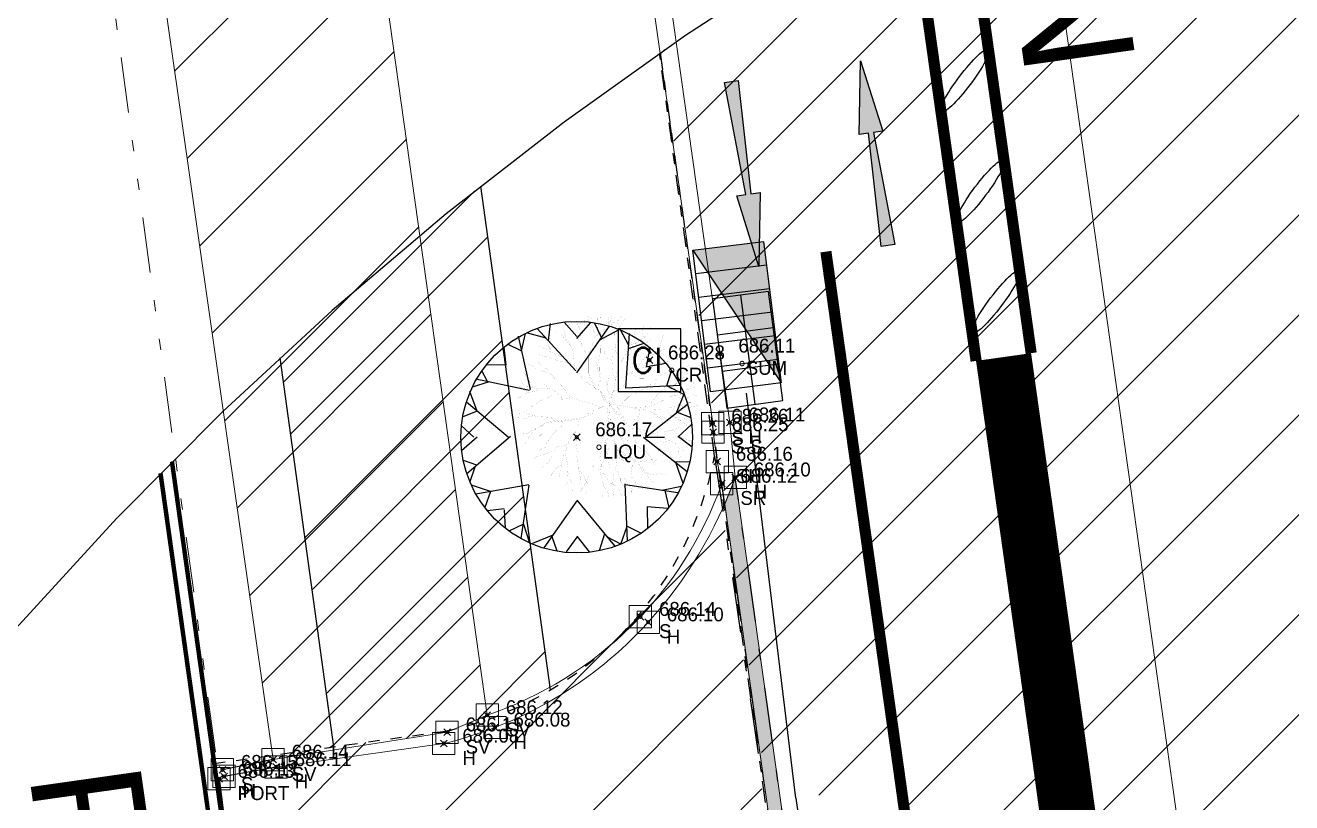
# Model space of a CAD drawing. Extents: x 350769 to 354978, y 6304672 to 6307963.
# Drawn here: x 352701.89 to 352713.27, y 6306058.93 to 6306065.91 of the extents above; entities that cross this region are included whole.
import ezdxf

# ---------------------------------------------------------------- set-up
doc = ezdxf.new("R2010")
doc.units = 0
doc.header["$PDMODE"] = 35
doc.header["$PDSIZE"] = 0.03
for name, pattern in [('1-1', [2, 1, -1]), ('3-5', [8, 3, -5]), ('CENTER', [50.8, 31.75, -6.35, 6.35, -6.35]), ('CONTINUA', [0]), ('CONTINUOS', [0]), ('DASHDOT', [1, 0.5, -0.25, 0, -0.25]), ('DASHED', [19.05, 12.7, -6.35]), ('DIVIDE', [1.25, 0.5, -0.25, 0, -0.25, 0, -0.25]), ('HIDDEN', [9.525, 6.35, -3.175]), ('JPG_DASHDOT', [1, 0.5, -0.25, 0, -0.25]), ('PHANTOM2', [1.25, 0.625, -0.125, 0.125, -0.125, 0.125, -0.125])]:
    doc.linetypes.add(name, pattern=pattern)
doc.layers.get('0').update_dxf_attribs({"linetype": 'CONTINUOUS'})
doc.layers.get('Defpoints').update_dxf_attribs({"linetype": 'CONTINUOUS'})
for name, color, linetype in [('02_Geo ext_Acotamiento', 7, 'CONTINUOUS'), ('1-ACCESOS', 212, 'CONTINUOUS'), ('1-LINEA DE CIERRO', 7, 'DIVIDE'), ('1-PAVIMENTO', 161, 'CONTINUOUS'), ('1-SOLERA', 212, 'CONTINUOUS'), ('1-SOLERA REBAJADA', 7, 'CONTINUOUS'), ('1-TEXTOS', 7, 'CONTINUOUS'), ('1-VEREDA', 251, 'CONTINUOUS'), ('2-ACHURADO PAVIMENTO HORMIGON 3', 8, 'CONTINUOUS'), ('3-PAVIMENTO EJE', 161, 'CENTER'), ('C-TINN', 5, 'CONTINUOUS'), ('jpg-SOLERAS', 2, 'DASHDOT'), ('LE_proyección abajo', 4, 'HIDDEN'), ('Lot_00-LINEA CIERRO', 220, 'CONTINUOUS'), ('Lot_00-LINEA OFICIAL', 5, 'CONTINUOUS'), ('Lot_ACERAS', 252, 'CONTINUOUS'), ('Lot_ARBOL', 252, 'CONTINUOUS'), ('Lot_ET 2_ 3-PAV EXT SOLERAS PLINTO 15', 1, 'CONTINUOUS'), ('Lot_ET1_ 8-DEM EXT CICLOVIA SEPARADOR', 210, 'CONTINUOUS'), ('Lot_ET1_ 8-DEM EXT DEMARCACION CICLOVIA', 210, 'CONTINUOUS'), ('Lot_EXISTENTE', 252, 'CONTINUOUS'), ('Lot_jpg-SOLERAS', 7, 'DASHDOT'), ('Lot_LINEA-CIERROS', 2, 'CONTINUOUS'), ('Lot_SOL.REBAJADAS', 7, 'HIDDEN'), ('Lot_SOLERAS', 2, 'DASHDOT'), ('Lot_TOPO-HATCH HORMIGON', 250, 'CONTINUOUS'), ('Lot_TOPO-hatch veredas', 250, 'CONTINUOUS'), ('TOP-URB-SOLERAS', 2, 'JPG_DASHDOT'), ('V-NODE-TEXT DIC 2012', 31, 'CONTINUOUS'), ('Z-CR', 253, 'CONTINUOUS'), ('Z-LIQU', 253, 'CONTINUOUS'), ('Z-LIQUIDAMBAR', 253, 'CONTINUOUS'), ('Z-SUM', 253, 'CONTINUOUS')]:
    doc.layers.add(name, color=color, linetype=linetype)
doc.layers.add('0_ASD_TOPOGRAFIA_ELEMENTOS', color=9, linetype='CONTINUOS', lineweight=5, true_color=0xbdbdbd)
doc.styles.add('A', font='arial.ttf', dxfattribs={"height": 2})
doc.styles.add('ROMANS', font='romans.shx', dxfattribs={"width": 0.65})
doc.dimstyles.new('Principal', dxfattribs={"dimscale": 0, "dimtxt": 2, "dimasz": 2, "dimexe": 1, "dimexo": 1, "dimtad": 1, "dimrnd": 0.05, "dimzin": 1, "dimtxsty": 'ROMANS', "dimcen": 2.5, "dimclrt": 2, "dimaunit": 2, "dimadec": 0, "dimazin": 0, "dimtfac": 1, "dimtmove": 0, "dimatfit": 3, "dimfxl": 1, "dimfxlon": 1, "dimarcsym": 0})

# ---------------------------------------------------------------- blocks, each defined once
blk = doc.blocks.new('CR')
at = {"layer": 'Z-CR', "color": 9, "true_color": 0xbdbdbd}
for p, q in [((-1.125, 1.125), (-1.125, -1.125)), ((1.125, 1.125), (-1.125, 1.125)), ((1.125, -1.125), (1.125, 1.125)), ((-1.125, -1.125), (1.125, -1.125))]:
    blk.add_line(p, q, dxfattribs=at)
at = {"layer": 'Z-CR', "color": 9, "true_color": 0xbdbdbd, "style": 'ROMANS'}
blk.add_text('CI', height=0.9, dxfattribs=at).set_placement((-0.651, -0.452))
blk = doc.blocks.new('Lot_SUM')
h = blk.add_hatch(color=256)
h.paths.add_polyline_path([(-0.427, -0.32), (-0.427, -0.213), (-0.64, -0.32)])
h.paths.add_polyline_path([(-0.213, -0.107), (-0.427, -0.213), (-0.427, -0.32), (-0.213, -0.32)])
h.paths.add_polyline_path([(0, -0.32), (0, 0), (-0.213, -0.107), (-0.213, -0.32)])
h.paths.add_polyline_path([(0.213, 0.107), (0, 0), (0, -0.32), (0.213, -0.32)])
h.paths.add_polyline_path([(0.213, -0.32), (0.427, -0.32), (0.427, 0.213), (0.213, 0.107)])
h.paths.add_polyline_path([(0.64, 0.32), (0.427, 0.213), (0.427, -0.32), (0.64, -0.32)])
for p, q in [((0.64, 0.32), (-0.64, -0.32)), ((-0.427, -0.32), (-0.427, 0.32)), ((-0.213, -0.32), (-0.213, 0.32)), ((0, -0.32), (0, 0.32)), ((0.213, -0.32), (0.213, 0.32)), ((0.427, -0.32), (0.427, 0.32))]:
    blk.add_line(p, q)
blk.add_lwpolyline([(-0.64, -0.32), (-0.64, 0.32), (0.64, 0.32), (0.64, -0.32)], close=True)
blk = doc.blocks.new('Lot_Arbol-Existente')
at = {"const_width": 0.001}
for points in [[(-0.196, 1.349), (-0.213, 1.418), (-0.247, 1.479), (-0.254, 1.512), (-0.247, 1.546), (-0.227, 1.587), (-0.229, 1.628)], [(0.212, 0.919), (0.187, 0.997), (0.139, 1.065), (0.126, 1.106), (0.078, 1.207), (0.024, 1.296), (-0.023, 1.343), (-0.064, 1.404), (-0.091, 1.458), (-0.146, 1.526), (-0.154, 1.635)], [(-0.032, 1.356), (0.024, 1.465), (0.051, 1.546), (0.051, 1.607), (0.051, 1.639), (0.051, 1.639)], [(0.289, 1.208), (0.234, 1.35), (0.227, 1.411), (0.2, 1.492), (0.166, 1.526), (0.126, 1.601), (0.112, 1.635)], [(0.217, 1.441), (0.261, 1.506), (0.302, 1.553), (0.334, 1.601), (0.326, 1.589)], [(-0.023, 0.016), (-0.149, 0.269), (-0.262, 0.536), (-0.29, 0.789), (-0.318, 1.07), (-0.458, 1.337), (-0.697, 1.491)], [(0.003, 0.028), (-0.073, 0.179), (-0.179, 0.406), (-0.241, 0.53), (-0.268, 0.734), (-0.29, 0.992), (-0.299, 1.072), (-0.455, 1.351), (-0.508, 1.431), (-0.517, 1.533), (-0.481, 1.573)], [(-0.306, 0.949), (-0.227, 1.024), (-0.213, 1.248), (-0.193, 1.363), (-0.159, 1.445), (-0.146, 1.479)], [(0.294, 1.036), (0.302, 1.119), (0.288, 1.201), (0.295, 1.316), (0.329, 1.445), (0.356, 1.492), (0.377, 1.54), (0.378, 1.591)], [(0.304, 1.351), (0.404, 1.39), (0.404, 1.39), (0.472, 1.465), (0.512, 1.472), (0.512, 1.472), (0.553, 1.492), (0.593, 1.52)], [(0.535, 1.001), (0.58, 1.099), (0.607, 1.174), (0.648, 1.296), (0.695, 1.336), (0.709, 1.404), (0.742, 1.45)], [(-0.677, 0.711), (-0.716, 0.723), (-0.742, 0.835), (-0.756, 0.916), (-0.844, 0.97), (-0.925, 1.011), (-1.047, 1.079), (-1.108, 1.174), (-1.108, 1.174), (-1.132, 1.203)], [(-0.293, 0.821), (-0.369, 0.814), (-0.424, 0.875), (-0.471, 0.943), (-0.546, 0.997), (-0.627, 1.058), (-0.681, 1.106), (-0.722, 1.119), (-0.776, 1.126), (-0.881, 1.13), (-0.973, 1.153)], [(-0.844, 0.97), (-0.844, 1.018), (-0.858, 1.052), (-0.864, 1.079), (-0.885, 1.14), (-0.905, 1.207), (-0.939, 1.302), (-0.967, 1.338)], [(-0.764, 1.125), (-0.796, 1.201), (-0.81, 1.221), (-0.824, 1.248), (-0.844, 1.309), (-0.864, 1.35), (-0.864, 1.35)], [(-0.383, 1.194), (-0.525, 1.194), (-0.566, 1.235), (-0.668, 1.268), (-0.702, 1.289)], [(0.091, 0.787), (0.166, 0.869), (0.275, 0.991), (0.309, 1.072), (0.363, 1.133), (0.377, 1.16)], [(0.142, 0.679), (0.316, 0.808), (0.478, 0.963), (0.6, 1.045), (0.655, 1.126), (0.716, 1.207), (0.77, 1.248)], [(0.698, 0.594), (0.743, 0.706), (0.817, 0.984), (0.851, 1.072), (0.885, 1.167), (0.899, 1.235)], [(0.851, 0.789), (0.878, 0.869), (0.912, 0.943), (0.946, 1.031), (0.987, 1.106), (1.014, 1.153), (1.052, 1.235), (1.049, 1.227)], [(-0.254, 0.518), (-0.335, 0.53), (-0.444, 0.564), (-0.518, 0.618), (-0.573, 0.658), (-0.661, 0.706), (-0.79, 0.747), (-0.919, 0.808), (-1.013, 0.828), (-1.169, 0.848), (-1.325, 0.889), (-1.376, 0.916)], [(-1.053, 0.833), (-1.095, 0.862), (-1.149, 0.95), (-1.176, 0.97), (-1.217, 0.997), (-1.291, 1.032)], [(0.938, 1.009), (1.028, 1.052), (1.109, 1.092), (1.161, 1.129)], [(1.028, 1.052), (1.076, 1.076), (1.15, 1.038), (1.211, 1.024), (1.247, 1.03), (1.236, 1.029)], [(1.041, 0.661), (1.258, 0.835), (1.322, 0.929), (1.322, 0.929)], [(-1.204, 0.724), (-1.264, 0.699), (-1.346, 0.672), (-1.427, 0.652), (-1.518, 0.653), (-1.549, 0.638)], [(-0.842, 0.771), (-1.02, 0.74), (-1.02, 0.74), (-1.136, 0.719), (-1.244, 0.726), (-1.305, 0.733), (-1.393, 0.733), (-1.427, 0.74), (-1.474, 0.746)], [(-0.051, 0.136), (0.017, 0.286), (0.071, 0.482), (0.146, 0.672), (0.092, 0.767), (0.085, 0.896)], [(0.321, 0.253), (0.356, 0.313), (0.444, 0.442), (0.539, 0.503), (0.621, 0.55), (0.695, 0.591), (0.783, 0.706), (0.831, 0.767), (0.892, 0.835), (0.946, 0.889)], [(0.699, 0.596), (0.783, 0.611), (0.865, 0.618), (0.939, 0.631), (1.055, 0.665), (1.129, 0.713), (1.224, 0.767), (1.272, 0.78), (1.397, 0.806)], [(1.225, 0.538), (1.278, 0.591), (1.353, 0.665), (1.387, 0.706), (1.431, 0.742), (1.429, 0.747)], [(-1.382, 0.384), (-1.447, 0.428), (-1.495, 0.455), (-1.515, 0.476), (-1.542, 0.482), (-1.576, 0.493)], [(-0.477, 0.588), (-0.559, 0.577), (-0.702, 0.57), (-0.702, 0.57), (-0.885, 0.55), (-0.912, 0.564), (-1.02, 0.55), (-1.142, 0.537), (-1.305, 0.489), (-1.305, 0.489), (-1.427, 0.509), (-1.536, 0.509)], [(-1.109, 0.54), (-1.171, 0.528), (-1.189, 0.523), (-1.224, 0.476), (-1.264, 0.442), (-1.332, 0.415), (-1.38, 0.384), (-1.427, 0.36), (-1.468, 0.32)], [(0.863, 0.359), (0.947, 0.41), (1.013, 0.441), (1.122, 0.498), (1.163, 0.523), (1.297, 0.554)], [(1.091, 0.482), (1.183, 0.498), (1.353, 0.498), (1.426, 0.498), (1.462, 0.503)], [(1.292, 0.498), (1.348, 0.462), (1.441, 0.431), (1.498, 0.42), (1.553, 0.414)], [(1.348, 0.498), (1.426, 0.539), (1.505, 0.569)], [(-0.206, -0.004), (-0.363, 0.055), (-0.491, 0.082), (-0.695, 0.116), (-0.769, 0.116), (-0.878, 0.13), (-0.939, 0.137), (-0.966, 0.171), (-1.027, 0.232), (-1.156, 0.293), (-1.264, 0.347), (-1.325, 0.374), (-1.4, 0.387), (-1.536, 0.387), (-1.598, 0.413)], [(0.003, 0.028), (0.188, 0.12), (0.323, 0.256), (0.579, 0.362), (0.863, 0.359), (1.242, 0.227), (1.384, 0.023), (1.542, -0.058), (1.6, -0.071)], [(0.025, 0.003), (0.204, 0.107), (0.333, 0.24), (0.572, 0.346), (0.847, 0.346), (1.232, 0.217), (1.374, 0.023), (1.465, -0.08), (1.529, -0.219), (1.591, -0.239)], [(1.234, 0.229), (1.369, 0.276), (1.405, 0.302), (1.482, 0.328), (1.503, 0.343), (1.566, 0.359), (1.596, 0.364)], [(1.405, 0.302), (1.482, 0.287), (1.508, 0.287), (1.578, 0.297), (1.578, 0.296)], [(-0.933, 0.136), (-1.095, 0.123), (-1.224, 0.137), (-1.312, 0.116), (-1.447, 0.082), (-1.481, 0.089), (-1.57, 0.089), (-1.664, 0.096), (-1.664, 0.096)], [(-1.224, 0.137), (-1.23, 0.082), (-1.271, 0.062), (-1.312, 0.028), (-1.386, -0.019), (-1.407, -0.04), (-1.454, -0.134), (-1.502, -0.182), (-1.563, -0.209), (-1.651, -0.256)], [(-1.435, 0.086), (-1.563, 0.008), (-1.647, -0.013), (-1.644, -0.012)], [(-0.023, 0.016), (-0.532, -0.039), (-0.812, -0.165), (-0.914, -0.314), (-1.051, -0.528), (-1.254, -0.689), (-1.415, -0.821)], [(-0.856, 0.019), (-0.911, 0.04), (-0.927, 0.053), (-0.955, 0.067), (-0.998, 0.078), (-1.034, 0.092), (-1.061, 0.108), (-1.173, 0.168)], [(-0.667, 0.037), (-0.731, 0.034), (-0.818, 0.026), (-0.864, 0.018), (-0.949, -0.001), (-0.96, -0.007), (-1.047, -0.015), (-1.154, -0.039)], [(-0.558, 0.094), (-0.586, 0.069), (-0.634, 0.049), (-0.708, 0.021), (-0.735, 0.008), (-0.844, -0.026), (-0.844, -0.026)], [(-0.534, -0.04), (-0.564, -0.018), (-0.621, 0.018), (-0.647, 0.044), (-0.662, 0.038), (-0.695, 0.067), (-0.728, 0.075)], [(0.025, 0.003), (0.106, -0.029), (0.199, -0.071), (0.264, -0.104)], [(0.133, -0.064), (0.215, -0.007), (0.272, 0.009), (0.364, 0.024), (0.416, 0.029), (0.437, 0.029)], [(0.26, 0.165), (0.354, 0.173), (0.426, 0.142), (0.519, 0.137), (0.601, 0.148), (0.679, 0.148)], [(0.272, 0.009), (0.4, 0.003), (0.498, -0.012), (0.529, -0.012)], [(0.483, 0.139), (0.586, 0.178), (0.689, 0.199), (0.771, 0.215), (0.859, 0.22)], [(0.689, 0.199), (0.843, 0.158), (0.926, 0.142), (1.019, 0.142), (1.091, 0.132)], [(0.797, -0.079), (0.818, -0.002), (0.843, 0.019), (0.921, 0.055), (0.962, 0.075)], [(1.28, 0.171), (1.312, 0.178), (1.379, 0.189), (1.426, 0.194), (1.472, 0.194), (1.534, 0.184), (1.554, 0.184)], [(1.379, 0.189), (1.436, 0.173), (1.513, 0.148), (1.544, 0.132), (1.599, 0.128)], [(1.46, -0.016), (1.549, 0.003), (1.602, -0.007), (1.621, -0.007)], [(-0.801, -0.16), (-0.898, -0.175), (-0.959, -0.162), (-1.068, -0.148), (-1.068, -0.148), (-1.169, -0.134), (-1.237, -0.107), (-1.38, -0.087), (-1.502, -0.08), (-1.643, -0.103), (-1.644, -0.087)], [(-1.129, -0.14), (-1.176, -0.162), (-1.325, -0.223), (-1.366, -0.223), (-1.407, -0.243), (-1.495, -0.304), (-1.495, -0.304), (-1.611, -0.326), (-1.612, -0.325)], [(-1.314, -0.218), (-1.325, -0.29), (-1.38, -0.331), (-1.461, -0.385), (-1.509, -0.426), (-1.577, -0.459)], [(0.018, -0.024), (-0.276, -0.038), (-0.513, -0.061), (-0.79, -0.175), (-1.042, -0.546), (-1.233, -0.697), (-1.261, -0.828), (-1.227, -0.914), (-1.261, -1.034)], [(-0.903, -0.174), (-0.949, -0.2), (-0.974, -0.228), (-0.985, -0.252), (-0.995, -0.269), (-0.995, -0.282), (-1.012, -0.299)], [(-0.598, -0.225), (-0.674, -0.277), (-0.722, -0.297), (-0.79, -0.345), (-0.837, -0.372), (-0.864, -0.378), (-0.935, -0.388)], [(0.018, -0.024), (-0.424, -0.414), (-0.434, -0.563), (-0.501, -0.784), (-0.645, -1.098), (-0.692, -1.212), (-0.774, -1.268), (-0.795, -1.325), (-0.841, -1.392)], [(-0.349, -0.045), (-0.417, -0.094), (-0.464, -0.141), (-0.505, -0.162), (-0.613, -0.236), (-0.593, -0.263), (-0.593, -0.29), (-0.607, -0.324), (-0.668, -0.378), (-0.715, -0.426), (-0.749, -0.453)], [(0.018, -0.024), (-0.249, -0.192)], [(0.018, -0.024), (-0.063, -0.192), (-0.094, -0.203), (-0.187, -0.239), (-0.187, -0.239), (-0.238, -0.295)], [(0.018, -0.024), (-0.053, -0.439), (-0.032, -0.743), (0.04, -0.908), (0.117, -1.068), (0.179, -1.186), (0.189, -1.284), (0.2, -1.382), (0.2, -1.479), (0.163, -1.603)], [(-0.016, -0.222), (0.071, -0.295), (0.158, -0.383), (0.194, -0.439), (0.215, -0.506), (0.246, -0.584), (0.282, -0.64), (0.308, -0.697), (0.354, -0.8), (0.4, -0.877)], [(0.018, -0.024), (0.236, -0.1), (0.447, -0.13), (0.653, -0.177), (0.864, -0.285), (1.111, -0.501), (1.204, -0.645), (1.271, -0.707), (1.39, -0.769)], [(0.236, -0.1), (0.297, -0.167), (0.303, -0.259), (0.349, -0.285), (0.38, -0.336), (0.411, -0.398)], [(0.447, -0.13), (0.581, -0.079), (0.699, -0.069), (0.797, -0.079), (0.859, -0.074), (0.91, -0.069)], [(0.447, -0.13), (0.483, -0.213), (0.524, -0.28), (0.576, -0.403), (0.503, -0.517), (0.478, -0.568), (0.478, -0.64), (0.488, -0.687)], [(0.653, -0.177), (0.864, -0.187), (0.921, -0.161), (0.952, -0.141), (0.967, -0.12), (0.998, -0.079)], [(0.948, -0.143), (1.096, -0.125), (1.132, -0.12), (1.287, -0.115), (1.323, -0.105), (1.374, -0.12), (1.415, -0.151), (1.446, -0.167), (1.472, -0.177)], [(1.245, -0.116), (1.323, -0.182), (1.426, -0.218), (1.477, -0.259), (1.513, -0.28), (1.568, -0.319)], [(-0.989, -0.431), (-1.102, -0.433), (-1.169, -0.412), (-1.169, -0.412), (-1.264, -0.426), (-1.359, -0.426), (-1.447, -0.426), (-1.505, -0.423), (-1.624, -0.419)], [(-1.251, -0.424), (-1.305, -0.426), (-1.366, -0.48), (-1.366, -0.48), (-1.481, -0.541), (-1.481, -0.541), (-1.54, -0.565)], [(-0.424, -0.414), (-0.568, -0.45), (-0.753, -0.537), (-0.893, -0.743), (-0.929, -0.753), (-0.975, -0.779), (-1.078, -0.841)], [(-0.053, -0.439), (-0.084, -0.563), (-0.094, -0.671), (-0.094, -0.79), (-0.084, -0.944), (-0.084, -1.047), (-0.187, -1.109), (-0.213, -1.176), (-0.228, -1.222), (-0.233, -1.279), (-0.249, -1.346), (-0.259, -1.418), (-0.285, -1.479), (-0.3, -1.526), (-0.316, -1.572)], [(-0.084, -0.563), (-0.14, -0.568), (-0.197, -0.553), (-0.218, -0.517), (-0.269, -0.47), (-0.31, -0.445), (-0.31, -0.445)], [(0.576, -0.403), (0.576, -0.403), (0.612, -0.47), (0.632, -0.511), (0.658, -0.558), (0.668, -0.604), (0.673, -0.666), (0.684, -0.692)], [(1.075, -0.414), (1.019, -0.378), (0.993, -0.357), (0.864, -0.285), (0.993, -0.357), (0.864, -0.285)], [(0.864, -0.285), (0.916, -0.45), (0.921, -0.475), (0.936, -0.537), (0.962, -0.573), (1.019, -0.614), (1.039, -0.687)], [(1.111, -0.501), (1.075, -0.414), (1.338, -0.491), (1.379, -0.496)], [(1.075, -0.414), (1.147, -0.367), (1.189, -0.326), (1.204, -0.295), (1.204, -0.295)], [(-1.147, -0.605), (-1.23, -0.616), (-1.292, -0.609), (-1.332, -0.602), (-1.386, -0.602), (-1.414, -0.602), (-1.468, -0.609), (-1.52, -0.616)], [(-1.042, -0.546), (-0.99, -0.645), (-1.001, -0.723), (-0.975, -0.779), (-0.996, -0.846), (-0.975, -0.898), (-0.975, -0.959)], [(-0.99, -0.645), (-0.934, -0.671), (-0.893, -0.743)], [(-0.434, -0.563), (-0.537, -0.62), (-0.578, -0.635), (-0.599, -0.635), (-0.661, -0.671), (-0.687, -0.743), (-0.687, -0.79), (-0.702, -0.846), (-0.769, -0.877), (-0.841, -0.913), (-0.882, -0.939)], [(-0.084, -0.563), (-0.094, -0.671), (-0.125, -0.769), (-0.156, -0.815), (-0.182, -0.867), (-0.223, -0.918), (-0.269, -0.954), (-0.3, -0.975)], [(0.641, -0.526), (0.689, -0.553), (0.807, -0.625), (0.864, -0.671), (0.9, -0.717), (0.88, -0.779), (0.905, -0.815), (0.957, -0.862), (1.003, -0.877)], [(1.019, -0.614), (1.096, -0.661), (1.122, -0.697), (1.153, -0.753), (1.163, -0.79)], [(1.204, -0.645), (1.292, -0.62), (1.348, -0.625), (1.42, -0.635), (1.446, -0.64)], [(-0.769, -0.877), (-0.805, -0.944), (-0.82, -0.98), (-0.851, -1.021), (-0.913, -1.052), (-0.944, -1.098), (-0.934, -1.134), (-0.954, -1.165)], [(-0.702, -0.846), (-0.676, -0.908), (-0.661, -0.934), (-0.656, -0.97), (-0.681, -1.011), (-0.666, -1.032), (-0.645, -1.098), (-0.62, -1.104)], [(-0.522, -0.831), (-0.491, -0.907), (-0.491, -0.982), (-0.478, -1.063), (-0.457, -1.124), (-0.437, -1.212), (-0.417, -1.26), (-0.403, -1.293)], [(-0.032, -0.743), (0.06, -0.79), (0.097, -0.831), (0.184, -0.887), (0.23, -0.949), (0.277, -0.975), (0.303, -1.006), (0.37, -1.047)], [(0.311, -0.703), (0.37, -0.769), (0.431, -0.831), (0.462, -0.867), (0.514, -0.923), (0.56, -0.995), (0.586, -1.037), (0.617, -1.093), (0.653, -1.15)], [(0.684, -0.692), (0.72, -0.8), (0.73, -0.882), (0.756, -0.949), (0.761, -1.016), (0.771, -1.068), (0.807, -1.098), (0.838, -1.134), (0.869, -1.176)], [(0.728, -0.862), (0.838, -0.918), (0.936, -0.944), (0.977, -0.95), (0.976, -0.946), (1.024, -0.934), (1.111, -0.949), (1.173, -0.965), (1.253, -0.991)], [(0.88, -0.779), (0.916, -0.825), (0.967, -0.913), (0.988, -0.99), (0.998, -1.032), (1.034, -1.068), (1.055, -1.098)], [(-0.223, -0.918), (-0.213, -0.965), (-0.29, -1.14)], [(-0.084, -1.047), (-0.048, -1.124), (-0.027, -1.217), (0.009, -1.263), (-0.032, -1.361), (-0.063, -1.433), (-0.037, -1.505), (-0.022, -1.567), (-0.017, -1.618)], [(0.23, -0.949), (0.303, -1.052), (0.287, -1.124), (0.287, -1.186), (0.282, -1.248), (0.297, -1.294)], [(0.287, -1.124), (0.344, -1.186), (0.39, -1.232), (0.437, -1.268), (0.462, -1.325), (0.498, -1.371), (0.519, -1.392), (0.54, -1.413), (0.576, -1.428)], [(0.582, -1.031), (0.581, -1.15), (0.622, -1.243), (0.637, -1.294), (0.663, -1.346), (0.673, -1.382), (0.7, -1.44)], [(0.773, -1.069), (0.807, -1.16), (0.813, -1.227), (0.838, -1.263), (0.857, -1.351)], [(-0.774, -1.268), (-0.862, -1.274), (-0.882, -1.268), (-0.908, -1.284), (-0.939, -1.31)], [(-0.692, -1.212), (-0.65, -1.294), (-0.599, -1.335), (-0.62, -1.418), (-0.64, -1.454), (-0.65, -1.495)], [(-0.453, -1.141), (-0.485, -1.199), (-0.599, -1.335), (-0.607, -1.366), (-0.607, -1.366)], [(-0.226, -1.215), (-0.288, -1.287), (-0.288, -1.307), (-0.315, -1.354), (-0.342, -1.388), (-0.383, -1.436)], [(0.009, -1.263), (0.076, -1.351), (0.102, -1.387), (0.133, -1.449)], [(0.179, -1.186), (0.143, -1.263), (0.107, -1.31), (0.076, -1.351), (0.035, -1.428), (0.035, -1.49)], [(-0.259, -1.418), (-0.218, -1.449), (-0.187, -1.495), (-0.192, -1.526), (-0.182, -1.562), (-0.161, -1.577)], [(0.2, -1.382), (0.241, -1.392), (0.277, -1.423), (0.339, -1.495), (0.39, -1.536), (0.421, -1.546)], [(0.277, -1.423), (0.297, -1.521), (0.313, -1.567)]]:
    blk.add_lwpolyline(points, dxfattribs=at)
blk = doc.blocks.new('Lot_ARBOL')
at = {"color": 8, "xscale": 0.5, "yscale": 0.5, "zscale": 0.5, "rotation": 90}
blk.add_blockref('Lot_Arbol-Existente', (0, -0.004), dxfattribs=at)
blk = doc.blocks.new('Lot_SEPA')
at = {"linetype": 'ByBlock'}
blk.add_ellipse((0, 0), major_axis=(-0.25, 0.25), ratio=0.169706, start_param=-1.570796, end_param=4.712389, dxfattribs=at)
blk = doc.blocks.new('Lot_A$C528D0449')
blk.add_lwpolyline([(0.655, -0.025), (0.655, -0.109), (0, 0), (0.655, 0.104), (0.656, 0.021), (1.68, 0.062), (1.68, -0.062)], close=True)
for points in [[(0, 0), (0.655, 0.104), (0.655, -0.109), (0.655, -0.025)], [(0.655, -0.025), (0.656, 0.021), (1.68, -0.062), (1.68, 0.062)]]:
    blk.add_solid(points)
blk = doc.blocks.new('A$C66036E5C')
at = {"layer": 'LE_proyección abajo', "color": 210, "linetype": 'DASHED', "ltscale": 20}
blk.add_arc((482.758, 724.589), 31.908, 209.6641, 163.5205, dxfattribs=at)
blk = doc.blocks.new('*D1271')
at = {"layer": '02_Geo ext_Acotamiento', "color": 0, "lineweight": -2, "transparency": 16777216}
blk.add_line((352702.539, 6306035.237), (352703.354, 6306029.972), dxfattribs=at)
blk.add_arc((352695.328, 6306081.855), 53.5, 278.6384, 279.3281, dxfattribs=at)
at = {"layer": '02_Geo ext_Acotamiento', "color": 0, "transparency": 16777216}
blk.add_solid([(352703.518, 6306029.998), (352703.189, 6306029.947), (352703.506, 6306028.984)], dxfattribs=at)
at = {"layer": 'Defpoints', "color": 0, "transparency": 16777216}
for p in [(352695.328, 6306081.855), (352703.506, 6306028.984)]:
    blk.add_point(p, dxfattribs=at)
at = {"layer": '02_Geo ext_Acotamiento', "color": 2, "transparency": 16777216, "insert": (352703.73, 6306033.476), "char_height": 1, "attachment_point": 5, "rotation": 278.7926, "style": 'ROMANS'}
blk.add_mtext('R53,50', dxfattribs=at)
blk = doc.blocks.new('SUM')
at = {"layer": 'Z-SUM', "color": 9, "true_color": 0xbdbdbd}
for p, q in [((-1.498, 1.535), (-1.498, 0)), ((1.498, 1.535), (-1.498, 1.535)), ((-0.499, 1.535), (-0.499, 0)), ((0.499, 1.535), (0.499, 0)), ((1.498, 0), (1.498, 1.535)), ((-1.498, 0.768), (1.498, 0.768)), ((-1.498, 0), (1.498, 0))]:
    blk.add_line(p, q, dxfattribs=at)
blk.add_point((0, 0), dxfattribs=at)
blk = doc.blocks.new('LIQU')
at = {"layer": 'Z-LIQUIDAMBAR', "color": 9, "linetype": 'Continuous', "true_color": 0xbdbdbd}
for p, q in [((0, 2.258), (-0.28, 2.586)), ((0, 2.216), (0.315, 2.575)), ((0.554, 2.236), (0.403, 2.569)), ((-1.237, 1.943), (-1.151, 2.332)), ((-0.688, 2.225), (-1.128, 2.344)), ((-0.016, 1.492), (-0.889, 2.444)), ((-0.631, 2.163), (-0.586, 2.55)), ((0, 1.443), (0.735, 2.495)), ((0.521, 2.189), (0.955, 2.419)), ((1.171, 2.061), (0.977, 2.423)), ((1.104, 1.104), (1.189, 2.326)), ((-1.588, 1.616), (-1.633, 2.024)), ((-1.234, 1.929), (-1.552, 2.087)), ((-1.041, 1.07), (-1.309, 2.266)), ((1.166, 1.99), (1.517, 2.112)), ((1.57, 1.57), (1.652, 2.02)), ((-2.004, 1.251), (-2.133, 1.488)), ((-1.594, 1.621), (-2.033, 1.622)), ((1.585, 1.585), (2.001, 1.661)), ((2.025, 1.152), (2.13, 1.492)), ((-1.969, 1.243), (-2.347, 1.121)), ((-1.058, 1.052), (-2.265, 1.305)), ((1.105, 1.109), (2.325, 1.166)), ((2.033, 1.153), (2.418, 0.957)), ((2.061, 1.154), (2.096, 1.156)), ((-2.235, 0.581), (-2.404, 1.023)), ((2.243, 0.547), (2.413, 0.971)), ((-2.236, 0.583), (-2.561, 0.455)), ((-1.537, 0), (-2.479, 0.785)), ((1.548, 0), (2.492, 0.743)), ((2.258, 0.559), (2.563, 0.44)), ((-2.308, 0), (-2.596, 0.26)), ((-2.234, 0), (-2.588, -0.304)), ((-1.484, 0.016), (-2.467, -0.823)), ((1.502, 0), (2.484, -0.77)), ((1.538, 0), (1.973, 0)), ((2.27, 0), (2.583, 0.284)), ((2.289, 0.016), (2.592, -0.217)), ((-2.243, -0.632), (-2.547, -0.525)), ((2.206, -0.551), (2.542, -0.549)), ((2.219, -0.562), (2.385, -1.037)), ((-2.292, -0.674), (-2.399, -1.005)), ((-1.938, -1.221), (-2.367, -1.081)), ((-1.075, -1.071), (-2.265, -1.278)), ((-1.076, -1.076), (-1.257, -2.277)), ((1.079, -1.051), (1.135, -2.34)), ((1.094, -1.067), (2.272, -1.245)), ((1.911, -1.19), (2.355, -1.104)), ((-1.938, -1.221), (-2.065, -1.578)), ((0, -1.417), (0.847, -2.445)), ((1.977, -1.2), (2.068, -1.577)), ((-1.631, -1.613), (-2.004, -1.654)), ((-1.63, -1.63), (-1.608, -2.044)), ((0, -1.434), (-0.738, -2.483)), ((1.585, -1.558), (2.039, -1.596)), ((1.585, -1.567), (1.59, -2.058)), ((-1.21, -1.96), (-1.513, -2.107)), ((-1.205, -1.933), (-1.058, -2.376)), ((-0.54, -2.202), (-0.997, -2.392)), ((-0.561, -2.231), (-0.447, -2.551)), ((0, -2.245), (-0.238, -2.578)), ((0, -2.227), (0.278, -2.573)), ((0.623, -2.173), (0.504, -2.551)), ((0.668, -2.228), (0.982, -2.394)), ((1.121, -2.033), (0.991, -2.39)), ((1.12, -1.995), (1.437, -2.152))]:
    blk.add_line(p, q, dxfattribs=at)
blk.add_circle((0, 0), 2.601, dxfattribs=at)
blk = doc.blocks.new('TOPOGRAFIA')
at = {"layer": '1-SOLERA REBAJADA', "lineweight": 0, "true_color": 0xbdbdbd}
h = blk.add_hatch(color=9, dxfattribs=at)
h.dxf.hatch_style = 1
edge = h.paths.add_edge_path()
edge.add_arc((390704.609, 6303063.166), 3.891, 336.4693, 340.264, ccw=False)
edge.add_line((390708.177, 6303061.612), (390708.944, 6303056.2))
edge.add_line((390708.944, 6303056.2), (390709.644, 6303050.919))
edge.add_arc((390704.79, 6303045.312), 7.416, 47.3763, 49.114, ccw=False)
edge.add_line((390709.812, 6303050.769), (390709.066, 6303056.201))
edge.add_line((390709.066, 6303056.201), (390708.272, 6303061.852))
at = {"layer": '1-VEREDA', "lineweight": 0, "true_color": 0xbdbdbd}
h = blk.add_hatch(dxfattribs=at)
h.set_pattern_fill('ANSI31', color=9, scale=0.2)
h.set_pattern_definition([(45, (38000, -3000), (-0.449012806053, 0.449012806053), [])])
h.paths.add_polyline_path([(390704.647, 6303069.657), (390703.797, 6303075.516), (390701.702, 6303076.262), (390702.619, 6303069.807), (390704.118, 6303059.316), (390705.682, 6303059.561), (390706.043, 6303059.716)])
at = {"layer": '1-ACCESOS', "color": 9, "lineweight": 0, "true_color": 0xbdbdbd, "flags": 128}
blk.add_lwpolyline([(390703.632, 6303059.144), (390704.52, 6303052.188)], dxfattribs=at)
at = {"layer": '1-LINEA DE CIERRO', "color": 9, "lineweight": 0, "true_color": 0xbdbdbd, "flags": 128}
blk.add_lwpolyline([(390702.166, 6303069.935), (390703.632, 6303059.144)], dxfattribs=at)
at = {"layer": '1-PAVIMENTO', "color": 9, "lineweight": 0, "true_color": 0xbdbdbd, "flags": 128}
for points in [[(390708.224, 6303062.346), (390706.277, 6303076.152)], [(390708.272, 6303061.852), (390708.224, 6303062.346)], [(390709.667, 6303050.747), (390708.944, 6303056.2), (390708.151, 6303061.796)], [(390709.066, 6303056.201), (390708.272, 6303061.852)]]:
    blk.add_lwpolyline(points, dxfattribs=at)
blk.add_lwpolyline([(390704.145, 6303059.249), (390705.652, 6303059.46, 0.15023), (390707.49, 6303060.55, 0.098523), (390708.272, 6303061.852)], format="xyb", dxfattribs=at)
at = {"layer": '1-SOLERA', "color": 9, "lineweight": 0, "true_color": 0xbdbdbd, "flags": 128}
for points in [[(390706.103, 6303076.166), (390708.07, 6303062.335)], [(390704.118, 6303059.316), (390703.662, 6303059.224)]]:
    blk.add_lwpolyline(points, dxfattribs=at)
blk.add_lwpolyline([(390708.07, 6303062.335), (390708.073, 6303062.258), (390708.111, 6303061.993), (390708.151, 6303061.796, -0.230113), (390706.043, 6303059.716), (390705.682, 6303059.561), (390704.118, 6303059.316)], format="xyb", dxfattribs=at)
at = {"layer": '1-SOLERA REBAJADA', "color": 9, "lineweight": 0, "true_color": 0xbdbdbd, "flags": 128}
blk.add_lwpolyline([(390708.272, 6303061.852, -0.016559), (390708.177, 6303061.612), (390708.944, 6303056.2), (390709.644, 6303050.919, -0.007582), (390709.812, 6303050.769), (390709.066, 6303056.201)], format="xyb", close=True, dxfattribs=at)
blk.add_lwpolyline([(390704.145, 6303059.249), (390703.677, 6303059.164)], dxfattribs=at)
at = {"layer": '1-VEREDA', "color": 9, "lineweight": 0, "true_color": 0xbdbdbd, "flags": 128}
for points in [[(390701.702, 6303076.262), (390702.619, 6303069.807), (390704.118, 6303059.316)], [(390704.118, 6303059.316), (390705.682, 6303059.561), (390706.043, 6303059.716), (390704.647, 6303069.657), (390703.797, 6303075.516)]]:
    blk.add_lwpolyline(points, dxfattribs=at)
at = {"layer": '3-PAVIMENTO EJE', "color": 9, "lineweight": 0, "true_color": 0xbdbdbd, "flags": 128}
blk.add_lwpolyline([(390709.913, 6303075.198), (390711.146, 6303066.593), (390712.583, 6303056.374), (390713.754, 6303047.782), (390714.45, 6303042.803), (390715.826, 6303033.012), (390717.498, 6303021.297), (390719.055, 6303010.605), (390721.22, 6302995.419)], dxfattribs=at)
at = {"layer": 'C-TINN', "color": 9, "linetype": 'Continuous', "lineweight": 0, "true_color": 0xbdbdbd}
for points, elevation in [([(390707.97, 6303062.235), (390707.97, 6303062.435), (390708.17, 6303062.435), (390708.17, 6303062.235), (390707.97, 6303062.235)], 686.259), ([(390707.973, 6303062.158), (390707.973, 6303062.358), (390708.173, 6303062.358), (390708.173, 6303062.158), (390707.973, 6303062.158)], 686.246), ([(390708.124, 6303062.246), (390708.124, 6303062.446), (390708.324, 6303062.446), (390708.324, 6303062.246), (390708.124, 6303062.246)], 686.107), ([(390708.011, 6303061.893), (390708.011, 6303062.093), (390708.211, 6303062.093), (390708.211, 6303061.893), (390708.011, 6303061.893)], 686.163), ([(390708.051, 6303061.696), (390708.051, 6303061.896), (390708.251, 6303061.896), (390708.251, 6303061.696), (390708.051, 6303061.696)], 686.12), ([(390708.172, 6303061.752), (390708.172, 6303061.952), (390708.372, 6303061.952), (390708.372, 6303061.752), (390708.172, 6303061.752)], 686.1), ([(390707.32, 6303060.499), (390707.32, 6303060.699), (390707.52, 6303060.699), (390707.52, 6303060.499), (390707.32, 6303060.499)], 686.141), ([(390707.39, 6303060.45), (390707.39, 6303060.65), (390707.59, 6303060.65), (390707.59, 6303060.45), (390707.39, 6303060.45)], 686.096), ([(390705.943, 6303059.616), (390705.943, 6303059.816), (390706.143, 6303059.816), (390706.143, 6303059.616), (390705.943, 6303059.616)], 686.118), ([(390705.582, 6303059.461), (390705.582, 6303059.661), (390705.782, 6303059.661), (390705.782, 6303059.461), (390705.582, 6303059.461)], 686.111), ([(390706.012, 6303059.504), (390706.012, 6303059.704), (390706.212, 6303059.704), (390706.212, 6303059.504), (390706.012, 6303059.504)], 686.085), ([(390705.552, 6303059.36), (390705.552, 6303059.56), (390705.752, 6303059.56), (390705.752, 6303059.36), (390705.552, 6303059.36)], 686.081), ([(390704.018, 6303059.216), (390704.018, 6303059.416), (390704.218, 6303059.416), (390704.218, 6303059.216), (390704.018, 6303059.216)], 686.14), ([(390703.562, 6303059.124), (390703.562, 6303059.324), (390703.762, 6303059.324), (390703.762, 6303059.124), (390703.562, 6303059.124)], 686.154), ([(390704.045, 6303059.149), (390704.045, 6303059.349), (390704.245, 6303059.349), (390704.245, 6303059.149), (390704.045, 6303059.149)], 686.106), ([(390703.532, 6303059.044), (390703.532, 6303059.244), (390703.732, 6303059.244), (390703.732, 6303059.044), (390703.532, 6303059.044)], 686.126), ([(390703.577, 6303059.064), (390703.577, 6303059.264), (390703.777, 6303059.264), (390703.777, 6303059.064), (390703.577, 6303059.064)], 686.114)]:
    blk.add_lwpolyline(points, dxfattribs=dict(at, elevation=elevation))
for p in [(390708.224, 6303062.346, 686.107), (390708.07, 6303062.335, 686.259), (390708.073, 6303062.258, 686.246), (390708.111, 6303061.993, 686.163), (390708.151, 6303061.796, 686.12), (390708.272, 6303061.852, 686.1), (390707.42, 6303060.599, 686.141), (390707.49, 6303060.55, 686.096), (390706.043, 6303059.716, 686.118), (390705.682, 6303059.561, 686.111), (390706.112, 6303059.604, 686.085), (390705.652, 6303059.46, 686.081), (390704.118, 6303059.316, 686.14), (390703.662, 6303059.224, 686.154), (390703.677, 6303059.164, 686.114), (390704.145, 6303059.249, 686.106), (390703.632, 6303059.144, 686.126)]:
    blk.add_point(p, dxfattribs=at)
at = {"layer": 'V-NODE-TEXT DIC 2012', "color": 9, "lineweight": 0, "true_color": 0xbdbdbd}
for p in [(390708.133, 6303062.965), (390707.501, 6303062.904), (390708.224, 6303062.346), (390708.07, 6303062.335), (390708.073, 6303062.258), (390706.847, 6303062.213), (390708.111, 6303061.993), (390708.151, 6303061.796), (390708.272, 6303061.852), (390707.42, 6303060.599), (390707.49, 6303060.55), (390706.043, 6303059.716), (390705.682, 6303059.561), (390706.112, 6303059.604), (390705.652, 6303059.46), (390704.118, 6303059.316), (390703.662, 6303059.224), (390703.677, 6303059.164), (390704.145, 6303059.249), (390703.632, 6303059.144)]:
    blk.add_point(p, dxfattribs=at)
at = {"layer": 'Z-CR', "color": 9, "lineweight": 0, "true_color": 0xbdbdbd, "xscale": 0.25, "yscale": 0.25, "zscale": 0.25}
blk.add_blockref('CR', (390707.501, 6303062.904), dxfattribs=at)
at = {"layer": 'Z-LIQU', "color": 9, "lineweight": 0, "true_color": 0xbdbdbd, "xscale": 0.4, "yscale": 0.4, "zscale": 0.4}
blk.add_blockref('LIQU', (390706.847, 6303062.213), dxfattribs=at)
at = {"layer": 'Z-SUM', "color": 9, "lineweight": 0, "true_color": 0xbdbdbd, "xscale": 0.3299999999999998, "yscale": 0.3299999999999998, "zscale": 0.3299999999999998, "rotation": 277.5251731605893}
blk.add_blockref('SUM', (390708.133, 6303062.965), dxfattribs=at)
at = {"layer": '1-TEXTOS', "color": 9, "lineweight": 0, "true_color": 0xbdbdbd, "style": 'A'}
for s, p in [('PAVIMENTO HORMIGON', (390708.577, 6303081.729)), ('PORTON', (390700.545, 6303059.67))]:
    blk.add_text(s, height=1, rotation=278.0655, dxfattribs=at).set_placement(p)
at = {"layer": 'V-NODE-TEXT DIC 2012', "color": 9, "lineweight": 0, "true_color": 0xbdbdbd}
for s, p in [('686.28', (390707.668, 6303062.912)), ('686.11', (390708.3, 6303062.973)), ('°CR', (390707.668, 6303062.712)), ('°SUM', (390708.3, 6303062.773)), ('686.26', (390708.237, 6303062.343)), ('686.11', (390708.391, 6303062.354)), ('686.17', (390707.014, 6303062.221)), ('686.25', (390708.24, 6303062.266)), ('S', (390708.237, 6303062.143)), ('H', (390708.391, 6303062.154)), ('°LIQU', (390707.014, 6303062.021)), ('S-S', (390708.24, 6303062.066)), ('686.16', (390708.278, 6303062.001)), ('SH', (390708.278, 6303061.801)), ('686.12', (390708.318, 6303061.804)), ('686.10', (390708.439, 6303061.86)), ('H', (390708.439, 6303061.66)), ('SR', (390708.318, 6303061.604)), ('686.14', (390707.587, 6303060.607)), ('686.10', (390707.657, 6303060.558)), ('S', (390707.587, 6303060.407)), ('H', (390707.657, 6303060.358)), ('686.12', (390706.21, 6303059.724)), ('686.08', (390706.279, 6303059.612)), ('686.11', (390705.849, 6303059.569)), ('SV', (390706.21, 6303059.524)), ('686.08', (390705.819, 6303059.468)), ('SV', (390705.849, 6303059.369)), ('H', (390706.279, 6303059.412)), ('686.14', (390704.285, 6303059.324)), ('686.11', (390704.312, 6303059.257)), ('H', (390705.819, 6303059.268)), ('686.13', (390703.799, 6303059.152)), ('686.15', (390703.829, 6303059.232)), ('686.11', (390703.844, 6303059.172)), ('S', (390703.829, 6303059.032)), ('SV', (390704.285, 6303059.124)), ('H', (390704.312, 6303059.057)), ('PORT', (390703.799, 6303058.952)), ('H', (390703.844, 6303058.972))]:
    blk.add_text(s, height=0.125, dxfattribs=at).set_placement(p)

msp = doc.modelspace()

# ---------------------------------------------------------------- hatches: boundary and pattern name
at = {"layer": '2-ACHURADO PAVIMENTO HORMIGON 3'}
h = msp.add_hatch(dxfattribs=at)
h.set_pattern_fill('ANSI31', color=256, scale=0.2)
h.set_pattern_definition([(45, (-167.09345, -618.2675), (-0.449012806053, 0.449012806053), [])])
edge = h.paths.add_edge_path()
edge.add_arc((352725.801, 6306039.46), 31.908, 112.899, 124.766)
edge.add_line((352707.606, 6306065.673), (352708.571, 6306058.934))
edge.add_line((352708.571, 6306058.934), (352709.561, 6306059.071))
edge.add_line((352709.561, 6306059.071), (352710.111, 6306055.106))
edge.add_line((352710.111, 6306055.106), (352710.637, 6306051.133))
edge.add_line((352710.637, 6306051.133), (352711.129, 6306047.154))
edge.add_line((352711.129, 6306047.154), (352711.588, 6306043.173))
edge.add_line((352711.588, 6306043.173), (352712.029, 6306039.193))
edge.add_line((352712.029, 6306039.193), (352712.47, 6306035.218))
edge.add_line((352712.47, 6306035.218), (352712.928, 6306031.25))
edge.add_line((352712.928, 6306031.25), (352713.418, 6306027.288))
edge.add_line((352713.418, 6306027.288), (352713.942, 6306023.329))
edge.add_line((352713.942, 6306023.329), (352714.49, 6306019.371))
edge.add_line((352714.49, 6306019.371), (352715.933, 6306009.116))
edge.add_arc((352725.801, 6306039.46), 31.908, 251.9846, 263.1179)
edge.add_line((352721.978, 6306007.782), (352713.386, 6306068.854))
at = {"layer": 'Lot_TOPO-HATCH HORMIGON'}
h = msp.add_hatch(dxfattribs=at)
h.set_pattern_fill('ANSI31', color=256, scale=7.5, style=0)
h.set_pattern_definition([(45, (0.2273, 0.4478), (-0.66291260843, 0.66291260843), [])])
edge = h.paths.add_edge_path()
edge.add_line((352709.677, 6306050.858), (352708.087, 6306062.041))
edge.add_arc((352705.008, 6306062.634), 3.135, 282.1681, 349.0973, ccw=False)
edge.add_line((352705.669, 6306059.569), (352703.589, 6306059.278))
edge.add_line((352703.589, 6306059.278), (352704.565, 6306052.316))
edge.add_line((352704.565, 6306052.316), (352706.614, 6306052.606))
edge.add_arc((352706.814, 6306049.399), 3.214, 26.9915, 93.5647, ccw=False)
at = {"layer": 'Lot_TOPO-hatch veredas'}
h = msp.add_hatch(dxfattribs=at)
h.set_pattern_fill('ANSI32', color=256, scale=3, style=0)
h.set_pattern_definition([(45, (0.2273, 0.4478), (-0.79549513011, 0.79549513011), []), (45, (0.7576, 0.4478), (-0.79549513011, 0.79549513011), [])])
edge = h.paths.add_edge_path()
edge.add_arc((352725.801, 6306039.46), 31.908, 128.3892, 132.6557)
edge.add_line((352704.181, 6306062.927), (352704.664, 6306059.429))
edge.add_line((352704.664, 6306059.429), (352705.669, 6306059.569))
edge.add_line((352705.669, 6306059.569), (352706.612, 6306059.941))
edge.add_line((352706.612, 6306059.941), (352705.986, 6306064.47))

# ---------------------------------------------------------------- linework, layer by layer
at = {"layer": '1-ACCESOS', "flags": 128}
msp.add_lwpolyline([(352703.632, 6306059.144), (352704.52, 6306052.188)], dxfattribs=at)
at = {"layer": '1-SOLERA REBAJADA', "flags": 128}
msp.add_lwpolyline([(352704.145, 6306059.249), (352703.677, 6306059.164)], dxfattribs=at)
at = {"layer": 'jpg-SOLERAS', "ltscale": 0.35}
msp.add_line((352708.087, 6306062.041), (352707.592, 6306065.662), dxfattribs=at)
at = {"layer": 'Lot_00-LINEA CIERRO', "linetype": 'CENTER', "ltscale": 0.1, "const_width": 0.04}
msp.add_lwpolyline([(352710.343, 6306011.547), (352709.158, 6306020.182), (352704.925, 6306049.751), (352703.209, 6306061.993)], dxfattribs=at)
at = {"layer": 'Lot_00-LINEA OFICIAL', "linetype": 'PHANTOM2', "ltscale": 5, "const_width": 0.04}
msp.add_lwpolyline([(352703.106, 6306061.889), (352710.175, 6306011.64)], dxfattribs=at)
at = {"layer": 'Lot_ACERAS'}
for p, q in [((352706.612, 6306059.941), (352705.986, 6306064.47)), ((352704.664, 6306059.429), (352704.181, 6306062.927))]:
    msp.add_line(p, q, dxfattribs=at)
at = {"layer": 'Lot_ET 2_ 3-PAV EXT SOLERAS PLINTO 15', "color": 7, "linetype": 'DASHED', "ltscale": 3, "flags": 128}
msp.add_lwpolyline([(352708.818, 6306058.968), (352709.368, 6306055.005), (352709.893, 6306051.038), (352709.912, 6306050.887)], dxfattribs=at)
at = {"layer": 'Lot_ET1_ 8-DEM EXT DEMARCACION CICLOVIA', "color": 210, "const_width": 0.1, "flags": 128}
for points in [[(352710.314, 6306067.358), (352710.932, 6306062.968)], [(352709.846, 6306067.093), (352710.437, 6306062.898)]]:
    msp.add_lwpolyline(points, dxfattribs=at)
at = {"layer": 'Lot_ET1_ 8-DEM EXT DEMARCACION CICLOVIA', "color": 210, "linetype": '3-5', "ltscale": 0.5, "const_width": 0.1, "flags": 128}
for points in [[(352709.087, 6306063.88), (352709.759, 6306059.101)], [(352715.933, 6306009.116), (352714.49, 6306019.372), (352713.944, 6306023.335), (352713.429, 6306027.302), (352712.958, 6306031.275), (352712.53, 6306035.254), (352711.72, 6306043.219), (352711.292, 6306047.198), (352710.821, 6306051.171), (352710.306, 6306055.138), (352709.759, 6306059.101)]]:
    msp.add_lwpolyline(points, dxfattribs=at)
at = {"layer": 'Lot_ET1_ 8-DEM EXT DEMARCACION CICLOVIA', "color": 210, "linetype": '1-1', "ltscale": 0.5, "flags": 128}
msp.add_lwpolyline([(352710.684, 6306062.933, 0.5, 0.5, 0), (352711.195, 6306059.304, 0.5, 0.5, 0), (352711.736, 6306055.342, 0.5, 0.5, 0), (352712.231, 6306051.376, 0.5, 0.5, 0), (352712.327, 6306050.487, 0, 0, 0)], format="xyseb", dxfattribs=at)
at = {"layer": 'Lot_jpg-SOLERAS', "ltscale": 0.35}
msp.add_line((352708.545, 6306058.93), (352707.6, 6306065.668), dxfattribs=at)
at = {"layer": 'Lot_jpg-SOLERAS'}
msp.add_lwpolyline([(352708.087, 6306062.041), (352709.12, 6306054.971), (352709.645, 6306051.006), (352709.801, 6306049.745)], dxfattribs=at)
at = {"layer": 'Lot_LINEA-CIERROS'}
msp.add_line((352703.209, 6306061.993), (352704.925, 6306049.751), dxfattribs=at)
at = {"layer": 'Lot_SOL.REBAJADAS'}
msp.add_line((352708.818, 6306058.968), (352708.372, 6306062.608), dxfattribs=at)
at = {"layer": 'Lot_SOLERAS', "color": 7, "ltscale": 0.2}
msp.add_lwpolyline([(352708.087, 6306062.041, -0.300629), (352705.669, 6306059.569), (352703.589, 6306059.278)], format="xyb", dxfattribs=at)
at = {"layer": 'TOP-URB-SOLERAS', "flags": 128}
for points in [[(352709.667, 6306050.747), (352708.944, 6306056.2), (352708.151, 6306061.796)], [(352709.066, 6306056.201), (352708.272, 6306061.852)], [(352704.118, 6306059.316), (352703.662, 6306059.224)]]:
    msp.add_lwpolyline(points, dxfattribs=at)

# ---------------------------------------------------------------- block references
msp.add_blockref('A$C66036E5C', (352243.043, 6305314.871))
at = {"layer": 'Lot_ARBOL'}
msp.add_blockref('Lot_ARBOL', (352707.129, 6306062.508), dxfattribs=at)
at = {"layer": 'Lot_ET1_ 8-DEM EXT CICLOVIA SEPARADOR', "color": 210, "linetype": 'CONTINUA', "rotation": 278.008404803168}
for p in [(352710.335, 6306065.417), (352710.475, 6306064.423), (352710.615, 6306063.428)]:
    msp.add_blockref('Lot_SEPA', p, dxfattribs=at)
at = {"layer": 'Lot_ET1_ 8-DEM EXT DEMARCACION CICLOVIA', "color": 210}
for p, rotation in [((352709.398, 6306065.596), 278.4944288907959), ((352708.485, 6306063.748), 98.49442889079599)]:
    msp.add_blockref('Lot_A$C528D0449', p, dxfattribs=dict(at, rotation=rotation))
at = {"layer": 'Lot_EXISTENTE', "rotation": 97.01679833594129}
msp.add_blockref('Lot_SUM', (352708.288, 6306063.296), dxfattribs=at)
at = {"layer": 'Z-CR', "xscale": 0.25, "yscale": 0.25, "zscale": 0.25}
msp.add_blockref('CR', (352707.501, 6306062.904), dxfattribs=at)

# ---------------------------------------------------------------- texts
at = {"layer": '1-TEXTOS', "style": 'A'}
msp.add_text('PORTON', height=1, rotation=278.0655, dxfattribs=at).set_placement((352701.924, 6306059.183))

# ---------------------------------------------------------------- dimensions: what is measured, and where the dimension line sits
at = {"layer": '02_Geo ext_Acotamiento'}
dim = msp.add_radius_dim(center=(352695.328, 6306081.855), mpoint=(352703.506, 6306028.984), dimstyle='Principal', override={"dimscale": 0, "dimfxl": 0.22}, dxfattribs=at)
dim.commit()
dim.dimension.update_dxf_attribs({"geometry": '*D1271', "text_midpoint": (352702.833, 6306033.338), "dimtype": 164})

# ---------------------------------------------------------------- next in the draw order: block references
at = {"layer": '0_ASD_TOPOGRAFIA_ELEMENTOS', "color": 30, "true_color": 0xf26507}
msp.add_blockref('TOPOGRAFIA', (-38000, 3000), dxfattribs=at)

doc.saveas('drawing.dxf')
